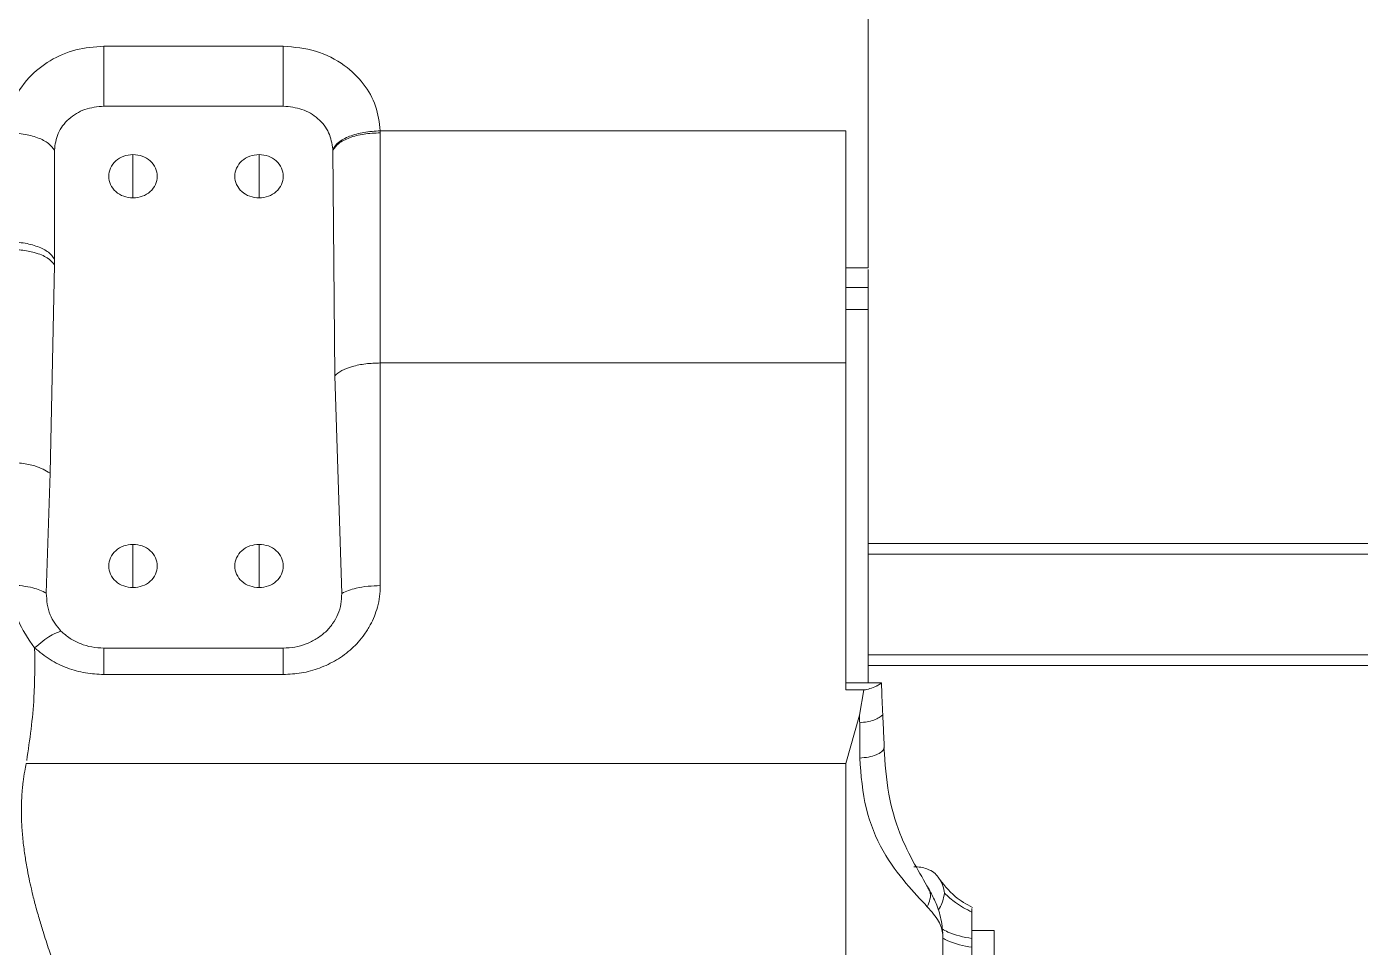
# Model space of a CAD drawing. Header units: millimetres. Extents: x 169 to 14583, y -399 to 10804.
# Drawn here: x 7071.3 to 7208.8, y 6195.3 to 6290.1 of the extents above; entities that cross this region are included whole.
import ezdxf

# ---------------------------------------------------------------- set-up
doc = ezdxf.new("R2010")
doc.units = ezdxf.units.MM
doc.header["$LTSCALE"] = 35

msp = doc.modelspace()

# ---------------------------------------------------------------- linework, layer by layer
at = {"color": 7, "linetype": 'Continuous', "lineweight": 18}
for p, q in [((7158.079, 6265.28), (7158.079, 6304.524)), ((7097.779, 6288.128), (7079.279, 6288.128)), ((7079.279, 6281.951), (7097.779, 6281.951)), ((7107.776, 6279.416), (7155.779, 6279.416)), ((7074.178, 6266.174), (7074.178, 6277.399)), ((7102.88, 6277.398), (7102.878, 6277.508)), ((7103.075, 6254.153), (7102.88, 6277.398)), ((7082.279, 6276.952), (7082.279, 6272.49)), ((7095.279, 6276.952), (7095.279, 6272.49)), ((7073.724, 6244.142), (7074.174, 6265.607)), ((7158.079, 6265.28), (7155.779, 6265.28)), ((7155.779, 6263.251), (7158.079, 6263.251)), ((7158.079, 6260.996), (7158.079, 6263.251)), ((7158.079, 6260.996), (7155.779, 6260.996)), ((7158.079, 6222.525), (7158.079, 6260.996)), ((7107.779, 6255.485), (7155.779, 6255.485)), ((7107.779, 6232.535), (7107.779, 6255.485)), ((7155.779, 6255.485), (7155.779, 6221.781)), ((7103.798, 6231.739), (7103.075, 6254.153)), ((7073.338, 6231.769), (7073.724, 6244.142)), ((7082.279, 6236.79), (7082.279, 6232.328)), ((7095.279, 6236.79), (7095.279, 6232.328)), ((7158.079, 6236.881), (7213.779, 6236.881)), ((7158.079, 6235.784), (7213.779, 6235.784)), ((7079.279, 6226.098), (7097.779, 6226.098)), ((7158.079, 6225.404), (7213.779, 6225.404)), ((7158.079, 6224.306), (7213.779, 6224.306)), ((7079.279, 6223.371), (7097.779, 6223.371)), ((7155.779, 6222.525), (7159.456, 6222.525)), ((7159.468, 6222.14), (7159.456, 6222.525)), ((7155.779, 6221.781), (7157.636, 6221.781)), ((7157.186, 6219.188), (7157.636, 6221.781)), ((7155.779, 6214.188), (7157.186, 6219.188)), ((7071.26, 6214.188), (7155.779, 6214.188)), ((7168.779, 6198.887), (7168.779, 6199.276)), ((7168.779, 6196.988), (7171.079, 6196.988)), ((7168.779, 6195.261), (7168.779, 6196.163)), ((7171.079, 6196.988), (7171.079, 6163.61))]:
    msp.add_line(p, q, dxfattribs=at)
for points, knots in [([(7079.279, 6288.128), (7078.303, 6288.05), (7076.35, 6287.895), (7073.666, 6286.73), (7071.343, 6284.874), (7069.64, 6282.281), (7069.399, 6280.229), (7069.279, 6279.203)], [0, 0, 0, 0, 0.1867533, 0.3735952, 0.5603225, 0.7801874, 1, 1, 1, 1]), ([(7079.279, 6288.128), (7079.279, 6287.525), (7079.279, 6286.319), (7079.279, 6284.502), (7079.279, 6282.99), (7079.279, 6282.298), (7079.279, 6281.951)], [0, 0, 0, 0, 0.2797106, 0.5594212, 0.7797106, 1, 1, 1, 1]), ([(7107.776, 6279.416), (7107.669, 6280.272), (7107.454, 6281.984), (7106.125, 6284.323), (7104.048, 6286.34), (7101.176, 6287.815), (7098.911, 6288.024), (7097.779, 6288.128)], [0, 0, 0, 0, 0.1867515, 0.3735864, 0.5603133, 0.7801813, 1, 1, 1, 1]), ([(7107.779, 6279.201), (7107.779, 6279.241), (7107.778, 6279.313), (7107.777, 6279.385), (7107.776, 6279.416)], [0, 0, 0, 0, 0.5599997, 1, 1, 1, 1]), ([(7107.779, 6255.485), (7107.779, 6259.952), (7107.779, 6267.928), (7107.779, 6275.756), (7107.779, 6279.201)], [0, 0, 0, 0, 0.5599966, 1, 1, 1, 1]), ([(7155.779, 6255.485), (7155.779, 6259.993), (7155.779, 6268.042), (7155.779, 6275.941), (7155.779, 6279.416)], [0, 0, 0, 0, 0.5599965, 1, 1, 1, 1]), ([(7082.279, 6276.952), (7081.951, 6276.919), (7081.297, 6276.852), (7080.465, 6276.336), (7079.909, 6275.598), (7079.714, 6274.721), (7079.909, 6273.844), (7080.465, 6273.107), (7081.297, 6272.591), (7081.951, 6272.523), (7082.279, 6272.49)], [0, 0, 0, 0, 0.125, 0.25, 0.375, 0.5, 0.625, 0.75, 0.875, 1, 1, 1, 1]), ([(7082.279, 6272.49), (7082.606, 6272.523), (7083.26, 6272.591), (7084.092, 6273.107), (7084.648, 6273.844), (7084.844, 6274.721), (7084.648, 6275.598), (7084.092, 6276.336), (7083.26, 6276.852), (7082.606, 6276.919), (7082.279, 6276.952)], [0, 0, 0, 0, 0.125, 0.25, 0.375, 0.5, 0.625, 0.75, 0.875, 1, 1, 1, 1]), ([(7095.279, 6276.952), (7094.951, 6276.919), (7094.297, 6276.852), (7093.465, 6276.336), (7092.909, 6275.598), (7092.714, 6274.721), (7092.909, 6273.844), (7093.465, 6273.107), (7094.297, 6272.591), (7094.951, 6272.523), (7095.279, 6272.49)], [0, 0, 0, 0, 0.125, 0.25, 0.375, 0.5, 0.625, 0.75, 0.875, 1, 1, 1, 1]), ([(7095.279, 6272.49), (7095.606, 6272.523), (7096.26, 6272.591), (7097.092, 6273.107), (7097.648, 6273.844), (7097.844, 6274.721), (7097.648, 6275.598), (7097.092, 6276.336), (7096.26, 6276.852), (7095.606, 6276.919), (7095.279, 6276.952)], [0, 0, 0, 0, 0.125, 0.25, 0.375, 0.5, 0.625, 0.75, 0.875, 1, 1, 1, 1]), ([(7074.174, 6265.607), (7073.975, 6265.853), (7073.577, 6266.345), (7072.265, 6266.858), (7070.783, 6267.16), (7069.78, 6267.195), (7069.279, 6267.213)], [0, 0, 0, 0, 0.279712, 0.5594241, 0.7797121, 1, 1, 1, 1]), ([(7074.174, 6265.607), (7074.175, 6265.713), (7074.177, 6265.902), (7074.178, 6266.091), (7074.178, 6266.174)], [0, 0, 0, 0, 0.5599635, 1, 1, 1, 1]), ([(7158.079, 6265.105), (7158.079, 6264.95), (7158.079, 6264.482), (7158.079, 6263.774), (7158.079, 6263.426), (7158.079, 6263.251)], [0, 0, 0, 0, 0.1986319, 0.5990375, 1, 1, 1, 1]), ([(7069.279, 6245.235), (7069.788, 6245.216), (7070.806, 6245.178), (7072.49, 6244.845), (7073.256, 6244.408), (7073.724, 6244.142)], [0, 0, 0, 0, 0.2807109, 0.5614219, 1, 1, 1, 1]), ([(7082.279, 6236.79), (7081.951, 6236.757), (7081.297, 6236.69), (7080.465, 6236.174), (7079.909, 6235.436), (7079.714, 6234.559), (7079.909, 6233.682), (7080.465, 6232.944), (7081.297, 6232.428), (7081.951, 6232.361), (7082.279, 6232.328)], [0, 0, 0, 0, 0.125, 0.25, 0.375, 0.5, 0.625, 0.75, 0.875, 1, 1, 1, 1]), ([(7082.279, 6232.328), (7082.606, 6232.361), (7083.26, 6232.428), (7084.092, 6232.944), (7084.648, 6233.682), (7084.844, 6234.559), (7084.648, 6235.436), (7084.092, 6236.174), (7083.26, 6236.69), (7082.606, 6236.757), (7082.279, 6236.79)], [0, 0, 0, 0, 0.125, 0.25, 0.375, 0.5, 0.625, 0.75, 0.875, 1, 1, 1, 1]), ([(7095.279, 6236.79), (7094.951, 6236.757), (7094.297, 6236.69), (7093.465, 6236.174), (7092.909, 6235.436), (7092.714, 6234.559), (7092.909, 6233.682), (7093.465, 6232.944), (7094.297, 6232.428), (7094.951, 6232.361), (7095.279, 6232.328)], [0, 0, 0, 0, 0.125, 0.25, 0.375, 0.5, 0.625, 0.75, 0.875, 1, 1, 1, 1]), ([(7095.279, 6232.328), (7095.606, 6232.361), (7096.26, 6232.428), (7097.092, 6232.944), (7097.648, 6233.682), (7097.844, 6234.559), (7097.648, 6235.436), (7097.092, 6236.174), (7096.26, 6236.69), (7095.606, 6236.757), (7095.279, 6236.79)], [0, 0, 0, 0, 0.125, 0.25, 0.375, 0.5, 0.625, 0.75, 0.875, 1, 1, 1, 1]), ([(7069.722, 6232.618), (7069.85, 6231.385), (7070.095, 6229.044), (7071.481, 6227.059), (7072.138, 6226.12)], [0, 0, 0, 0, 0.5268685, 1, 1, 1, 1]), ([(7069.722, 6232.618), (7070.514, 6232.547), (7071.945, 6232.418), (7072.908, 6231.969), (7073.338, 6231.769)], [0, 0, 0, 0, 0.5536328, 1, 1, 1, 1]), ([(7097.779, 6223.371), (7098.406, 6223.404), (7099.678, 6223.471), (7101.542, 6223.997), (7103.315, 6224.833), (7104.622, 6225.802), (7105.543, 6226.734), (7106.189, 6227.542), (7106.744, 6228.435), (7107.184, 6229.372), (7107.512, 6230.353), (7107.736, 6231.411), (7107.764, 6232.16), (7107.779, 6232.535)], [0, 0, 0, 0, 0.1196438, 0.2428934, 0.3692711, 0.499108, 0.5616631, 0.6312844, 0.7077664, 0.7757559, 0.8437323, 0.9218332, 1, 1, 1, 1]), ([(7107.779, 6232.535), (7107.353, 6232.522), (7106.492, 6232.495), (7105.04, 6232.258), (7104.266, 6231.934), (7103.798, 6231.739)], [0, 0, 0, 0, 0.27858, 0.563599, 1, 1, 1, 1]), ([(7074.849, 6227.846), (7074.417, 6228.39), (7073.486, 6229.561), (7073.39, 6230.999), (7073.338, 6231.769)], [0, 0, 0, 0, 0.4649073, 1, 1, 1, 1]), ([(7097.779, 6226.098), (7098.183, 6226.119), (7098.988, 6226.162), (7100.146, 6226.497), (7101.211, 6227.019), (7102.143, 6227.73), (7102.9, 6228.595), (7103.443, 6229.577), (7103.775, 6230.639), (7103.79, 6231.371), (7103.798, 6231.739)], [0, 0, 0, 0, 0.1244307, 0.2478357, 0.3715751, 0.4970388, 0.6229828, 0.7480134, 0.8732927, 1, 1, 1, 1]), ([(7072.138, 6226.12), (7072.718, 6226.597), (7073.76, 6227.456), (7074.515, 6227.726), (7074.849, 6227.846)], [0, 0, 0, 0, 0.5566836, 1, 1, 1, 1]), ([(7074.849, 6227.846), (7075.15, 6227.585), (7075.748, 6227.067), (7076.845, 6226.524), (7078.031, 6226.165), (7078.861, 6226.121), (7079.279, 6226.098)], [0, 0, 0, 0, 0.2517389, 0.5005252, 0.7490346, 1, 1, 1, 1]), ([(7071.318, 6214.507), (7071.633, 6216.664), (7072.195, 6220.519), (7072.155, 6224.407), (7072.138, 6226.12)], [0, 0, 0, 0, 0.5594642, 1, 1, 1, 1]), ([(7072.138, 6226.12), (7072.651, 6225.695), (7073.664, 6224.858), (7075.473, 6224.016), (7077.355, 6223.473), (7078.644, 6223.405), (7079.279, 6223.371)], [0, 0, 0, 0, 0.2603781, 0.5136809, 0.7605703, 1, 1, 1, 1]), ([(7079.279, 6223.371), (7079.279, 6224.053), (7079.279, 6225.273), (7079.279, 6225.846), (7079.279, 6226.098)], [0, 0, 0, 0, 0.558865, 1, 1, 1, 1]), ([(7097.779, 6223.371), (7097.779, 6224.053), (7097.779, 6225.273), (7097.779, 6225.846), (7097.779, 6226.098)], [0, 0, 0, 0, 0.5591403, 1, 1, 1, 1]), ([(7159.456, 6222.525), (7159.383, 6222.465), (7159.252, 6222.358), (7159.076, 6222.265), (7158.999, 6222.224)], [0, 0, 0, 0, 0.5599659, 1, 1, 1, 1]), ([(7158.907, 6222.178), (7158.701, 6222.083), (7158.333, 6221.913), (7157.849, 6221.821), (7157.636, 6221.781)], [0, 0, 0, 0, 0.5593269, 1, 1, 1, 1]), ([(7158.999, 6222.224), (7158.982, 6222.215), (7158.951, 6222.2), (7158.921, 6222.184), (7158.907, 6222.178)], [0, 0, 0, 0, 0.5599287, 1, 1, 1, 1]), ([(7159.59, 6219.251), (7159.566, 6219.725), (7159.517, 6220.675), (7159.484, 6221.652), (7159.468, 6222.14)], [0, 0, 0, 0, 0.5000055, 1, 1, 1, 1]), ([(7157.19, 6219.188), (7157.192, 6219.042), (7157.196, 6218.782), (7157.204, 6218.522), (7157.207, 6218.408)], [0, 0, 0, 0, 0.5597373, 1, 1, 1, 1]), ([(7159.59, 6219.236), (7159.477, 6219.131), (7159.251, 6218.921), (7158.682, 6218.671), (7157.994, 6218.484), (7157.469, 6218.433), (7157.207, 6218.408)], [0, 0, 0, 0, 0.2500004, 0.5000007, 0.7500004, 1, 1, 1, 1]), ([(7157.207, 6218.408), (7157.207, 6217.729), (7157.207, 6216.518), (7157.207, 6215.295), (7157.207, 6214.758)], [0, 0, 0, 0, 0.5599991, 1, 1, 1, 1]), ([(7159.59, 6219.237), (7159.616, 6218.654), (7159.668, 6217.478), (7159.718, 6216.348), (7159.744, 6215.779)], [0, 0, 0, 0, 0.495871, 1, 1, 1, 1]), ([(7164.328, 6201.302), (7163.843, 6202.123), (7162.83, 6203.837), (7161.175, 6207.094), (7160.037, 6211.238), (7159.823, 6214.216), (7159.709, 6215.803)], [0, 0, 0, 0, 0.2118752, 0.4418642, 0.7026129, 1, 1, 1, 1]), ([(7078.575, 6182.207), (7078.297, 6182.921), (7077.662, 6184.548), (7076.632, 6187.053), (7075.596, 6189.652), (7074.791, 6191.741), (7074.153, 6193.481), (7073.598, 6195.063), (7073.059, 6196.707), (7072.652, 6198.054), (7072.378, 6199.016), (7072.181, 6199.744), (7071.987, 6200.502), (7071.781, 6201.353), (7071.551, 6202.395), (7071.312, 6203.629), (7071.082, 6205.057), (7070.929, 6206.33), (7070.841, 6207.381), (7070.797, 6208.148), (7070.774, 6208.913), (7070.769, 6209.677), (7070.795, 6210.4), (7070.83, 6211.05), (7070.88, 6211.681), (7070.964, 6212.466), (7071.088, 6213.32), (7071.21, 6213.936), (7071.26, 6214.188)], [0, 0, 0, 0, 0.06685982, 0.15240864, 0.23830753, 0.31350489, 0.35065443, 0.40292932, 0.4628432, 0.50537121, 0.5291397, 0.55281203, 0.57337356, 0.59977216, 0.6320272, 0.67015967, 0.71418913, 0.76412885, 0.78773831, 0.81135498, 0.83497526, 0.85859422, 0.88220402, 0.90212027, 0.91925099, 0.94115638, 0.97587373, 1, 1, 1, 1]), ([(7157.207, 6214.758), (7157.344, 6212.996), (7157.605, 6209.65), (7159.429, 6205.149), (7161.996, 6201.734), (7163.46, 6200.201), (7164.179, 6199.448)], [0, 0, 0, 0, 0.2818257, 0.5353619, 0.7717349, 1, 1, 1, 1]), ([(7165.282, 6202.507), (7165.16, 6202.665), (7164.925, 6202.966), (7164.279, 6203.322), (7163.527, 6203.531), (7163.025, 6203.556), (7162.779, 6203.568)], [0, 0, 0, 0, 0.3214986, 0.6168694, 0.8124285, 1, 1, 1, 1]), ([(7168.832, 6199.365), (7168.21, 6199.71), (7166.789, 6200.5), (7165.81, 6201.805), (7165.26, 6202.539)], [0, 0, 0, 0, 0.4374998, 1, 1, 1, 1]), ([(7165.939, 6200.845), (7165.913, 6201.092), (7165.856, 6201.631), (7165.484, 6202.199), (7165.282, 6202.507)], [0, 0, 0, 0, 0.4577203, 1, 1, 1, 1]), ([(7164.179, 6199.448), (7164.289, 6199.703), (7164.519, 6200.239), (7164.525, 6200.928), (7164.311, 6201.249), (7164.241, 6201.355)], [0, 0, 0, 0, 0.3779484, 0.7946769, 1, 1, 1, 1]), ([(7165.774, 6196.706), (7165.71, 6197.348), (7165.595, 6198.52), (7164.984, 6200.063), (7164.492, 6200.99), (7164.273, 6201.402)], [0, 0, 0, 0, 0.40218466, 0.73436454, 1, 1, 1, 1]), ([(7165.299, 6199.114), (7165.344, 6199.175), (7165.541, 6199.439), (7165.8, 6200.004), (7165.889, 6200.544), (7165.939, 6200.845)], [0, 0, 0, 0, 0.1175622, 0.508269, 1, 1, 1, 1]), ([(7168.779, 6198.887), (7168.203, 6199.186), (7167.18, 6199.718), (7166.317, 6200.502), (7165.939, 6200.845)], [0, 0, 0, 0, 0.5623596, 1, 1, 1, 1]), ([(7164.179, 6199.448), (7164.621, 6198.938), (7165.531, 6197.887), (7165.695, 6197.024), (7165.779, 6196.58)], [0, 0, 0, 0, 0.4847223, 1, 1, 1, 1]), ([(7168.779, 6196.163), (7168.779, 6196.472), (7168.779, 6197.145), (7168.779, 6198.076), (7168.779, 6198.593), (7168.779, 6198.887)], [0, 0, 0, 0, 0.2685014, 0.5845124, 1, 1, 1, 1]), ([(7168.779, 6196.163), (7167.922, 6196.324), (7166.837, 6196.528), (7165.904, 6197.042), (7165.706, 6197.15)], [0, 0, 0, 0, 0.7887577, 1, 1, 1, 1]), ([(7165.779, 6196.58), (7165.779, 6193.143), (7165.779, 6187.006), (7165.779, 6180.752), (7165.779, 6178)], [0, 0, 0, 0, 0.5599477, 1, 1, 1, 1]), ([(7168.779, 6195.261), (7167.914, 6195.422), (7166.855, 6195.619), (7165.945, 6196.118), (7165.779, 6196.209)], [0, 0, 0, 0, 0.8169453, 1, 1, 1, 1]), ([(7168.779, 6181.98), (7168.779, 6182.446), (7168.779, 6183.481), (7168.779, 6184.884), (7168.779, 6186.312), (7168.779, 6187.907), (7168.779, 6189.809), (7168.779, 6192.267), (7168.779, 6194.232), (7168.779, 6195.261)], [0, 0, 0, 0, 0.0937965, 0.2082776, 0.3486573, 0.4731477, 0.6205598, 0.8012966, 1, 1, 1, 1])]:
    msp.add_open_spline(points, degree=3, knots=knots, dxfattribs=at)
for points in [[(7097.779, 6288.128), (7097.779, 6287.592), (7097.779, 6286.522), (7097.779, 6284.778), (7097.779, 6283.148), (7097.779, 6282.35), (7097.779, 6281.951)], [(7074.178, 6277.399), (7074.254, 6277.995), (7074.408, 6279.188), (7075.587, 6280.693), (7077.273, 6281.746), (7078.61, 6281.883), (7079.279, 6281.951)], [(7097.779, 6281.951), (7098.437, 6281.885), (7099.753, 6281.752), (7101.423, 6280.73), (7102.608, 6279.265), (7102.788, 6278.093), (7102.878, 6277.508)], [(7069.279, 6279.203), (7069.85, 6279.177), (7070.992, 6279.126), (7072.496, 6278.725), (7073.668, 6278.141), (7074.008, 6277.646), (7074.178, 6277.399)], [(7102.878, 6277.508), (7103.048, 6277.758), (7103.388, 6278.26), (7104.559, 6278.87), (7106.063, 6279.303), (7107.205, 6279.379), (7107.776, 6279.416)], [(7107.779, 6279.201), (7107.208, 6279.175), (7106.065, 6279.124), (7104.561, 6278.723), (7103.389, 6278.139), (7103.05, 6277.645), (7102.88, 6277.398)], [(7074.178, 6266.174), (7074.008, 6266.422), (7073.668, 6266.916), (7072.496, 6267.501), (7070.992, 6267.902), (7069.85, 6267.953), (7069.279, 6267.979)], [(7103.075, 6254.153), (7103.291, 6254.34), (7103.723, 6254.715), (7104.865, 6255.142), (7106.246, 6255.43), (7107.268, 6255.467), (7107.779, 6255.485)], [(7157.207, 6214.758), (7157.519, 6214.788), (7158.141, 6214.849), (7158.921, 6215.085), (7159.51, 6215.4), (7159.666, 6215.653), (7159.744, 6215.779)], [(7155.779, 6214.188), (7155.779, 6211.029), (7155.779, 6204.71), (7155.779, 6194.918), (7155.779, 6184.952), (7155.779, 6174.835), (7155.779, 6164.621), (7155.779, 6157.777), (7155.779, 6154.354)]]:
    msp.add_open_spline(points, degree=3, dxfattribs=at)

doc.saveas('drawing.dxf')
